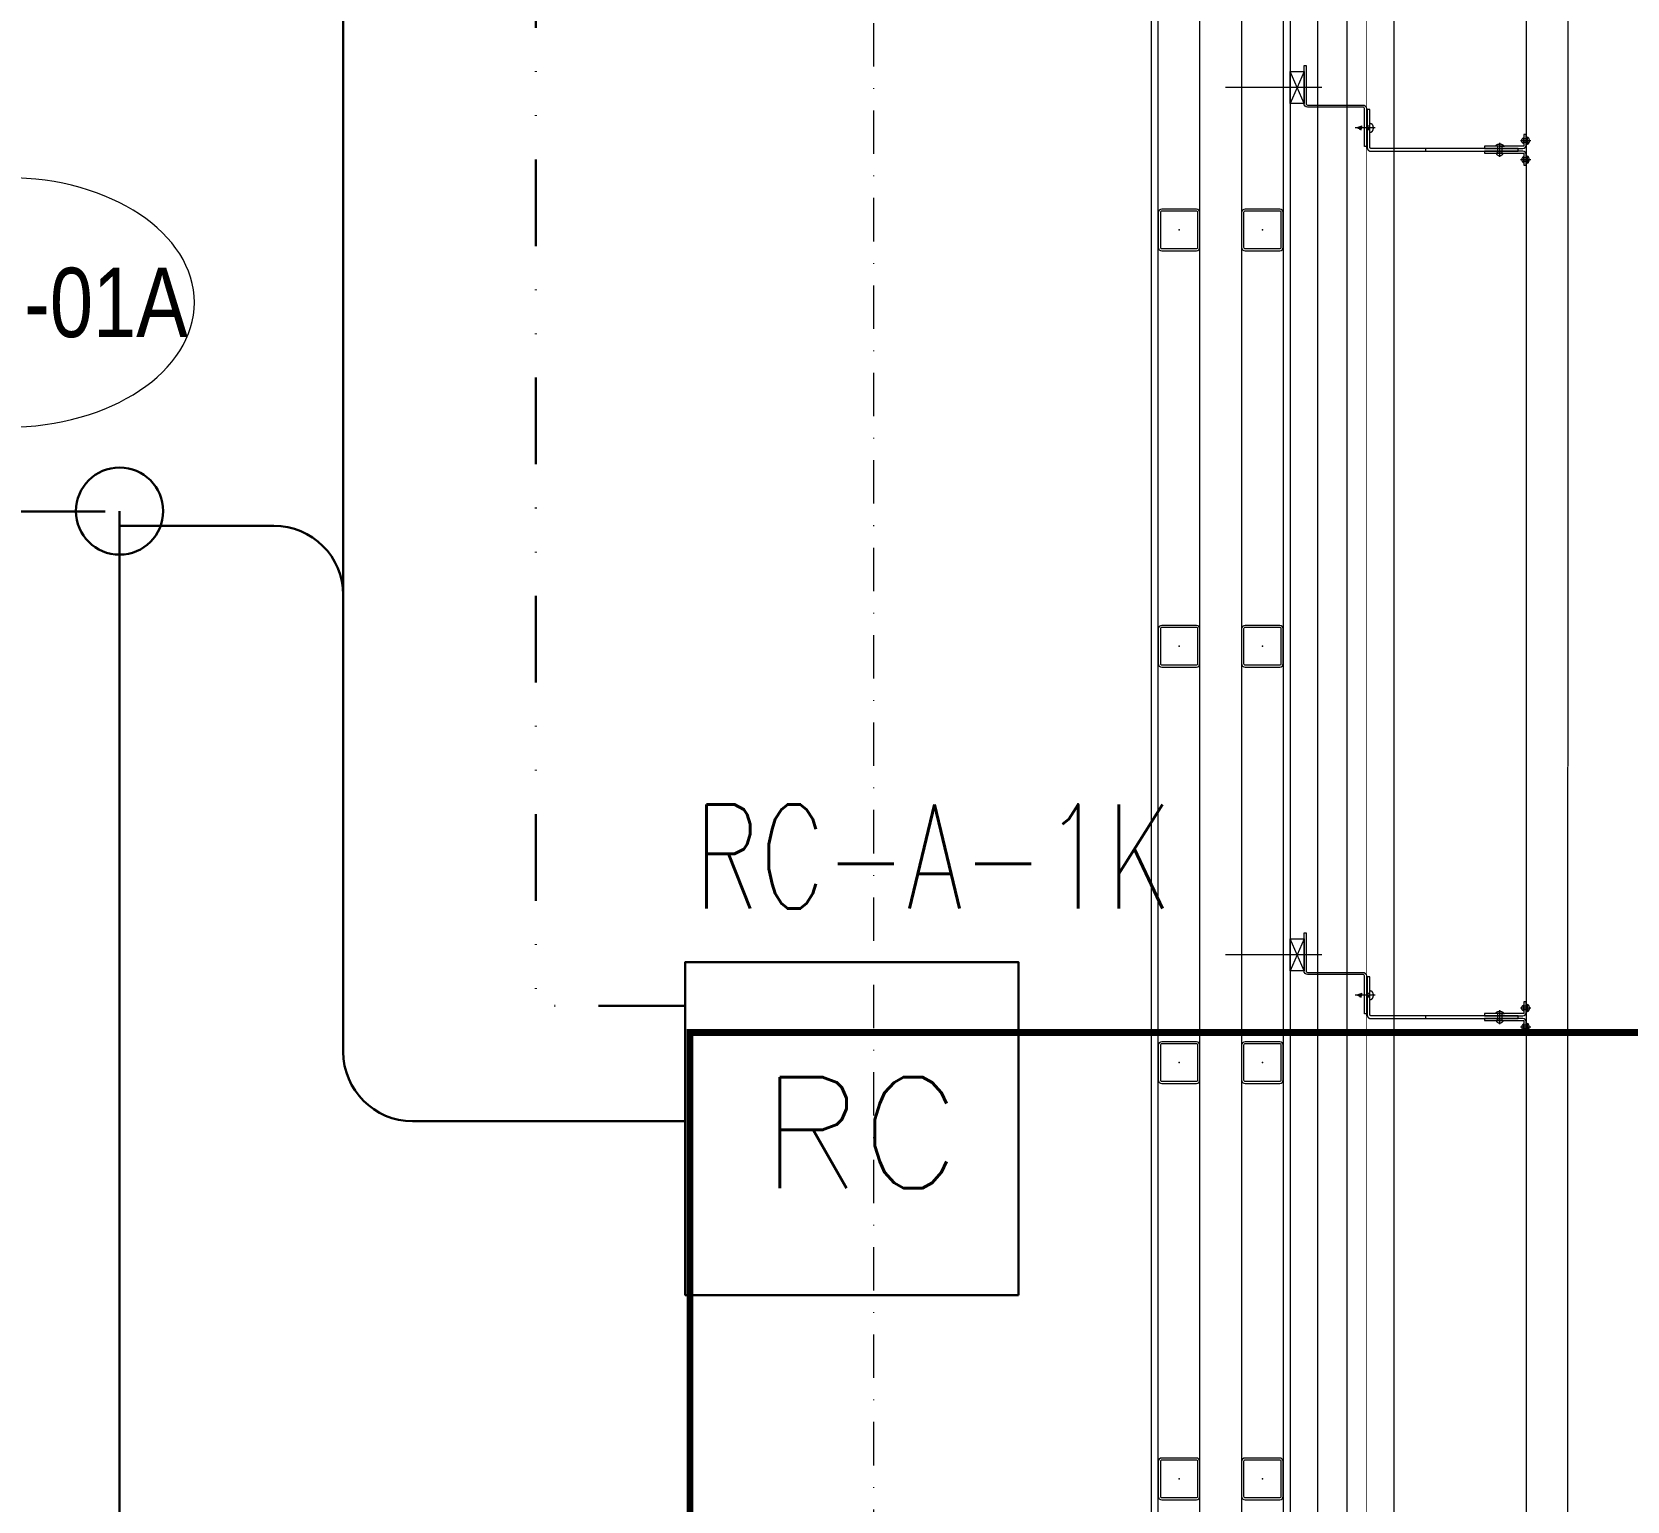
# Model space of a CAD drawing. Extents: x -2050 to 29725, y -1777 to 6820.
# Drawn here: x 10546.2 to 10776.1, y 2130.2 to 2342 of the extents above; entities that cross this region are included whole.
import ezdxf
from ezdxf.enums import TextEntityAlignment as Align

# ---------------------------------------------------------------- set-up
doc = ezdxf.new("R2010")
doc.units = 0
doc.header["$LTSCALE"] = 25
doc.header["$MEASUREMENT"] = 0
for name, pattern in [('DASHDOT2', [0.5, 0.25, -0.125, 0, -0.125]), ('DIVIDE2', [0.625, 0.25, -0.125, 0, -0.125, 0, -0.125]), ('HIDDEN2', [4.7625, 3.175, -1.5875])]:
    doc.linetypes.add(name, pattern=pattern)
doc.layers.get('0').update_dxf_attribs({"color": 9, "lineweight": 9})
for name, color, linetype, lineweight in [('06C', 9, 'Continuous', 9), ('06D', 9, 'Continuous', 9), ('10', 9, 'Continuous', 9), ('11', 9, 'Continuous', 9), ('21', 9, 'Continuous', 9), ('22', 8, 'Continuous', 9), ('24', 9, 'DASHDOT2', 9), ('33', 9, 'BATTING', 9), ('DATA TAVAN', 160, 'Continuous', 30), ('DATA YER', 30, 'Continuous', 30), ('E-KABLO', 7, 'Continuous', 30), ('E-TELEFON  DATA RACK KABİN', 7, 'Continuous', 30), ('E-YAZI', 7, 'Continuous', 30)]:
    doc.layers.add(name, color=color, linetype=linetype, lineweight=lineweight)
doc.styles.add('Arial', font='arial.ttf', dxfattribs={"height": 2.5})
doc.styles.add('E-YAZI', font='txttw.shx')
doc.linetypes.add('BATTING', pattern='A,0.0001,-0.1,[134,ltypeshp.shx,S=0.1,R=0,X=-0.1,Y=0],-0.2,[134,ltypeshp.shx,S=0.1,R=180,X=0.1,Y=0],-0.1', length=0.4001)

# ---------------------------------------------------------------- blocks, each defined once
blk = doc.blocks.new('0_doorno')
blk.add_lwpolyline([(4.5, 0), (12.5, 0)])
blk.add_ellipse((-0.891, 0), major_axis=(-5.391, 0), ratio=0.666667)
at = {"style": 'Arial'}
blk.add_attdef('YUKSEKLIK', text='', height=2, dxfattribs=at).set_placement((5, 12.3), align=Align.TOP_LEFT)
blk.add_attdef('KAPINO', text='', height=2, dxfattribs=at).set_placement((0, 0), align=Align.MIDDLE)
blk.add_attdef('GENISLIK', text='', height=2, dxfattribs=at).set_placement((5, -3.789), align=Align.BOTTOM_LEFT)
blk = doc.blocks.new('p- alum kaplama profil')
at = {"lineweight": 13}
blk.add_lwpolyline([(7.12, 12.59), (7.12, 26.49)], dxfattribs=at)
at = {"lineweight": 5}
blk.add_lwpolyline([(9.44, 15.16), (4.79, 15.16), (4.79, 17.16), (9.44, 17.16)], close=True, dxfattribs=at)
for points in [[(4.79, 15.16), (9.44, 17.16)], [(9.44, 15.16), (4.79, 17.16)]]:
    blk.add_lwpolyline(points, dxfattribs=at)
at = {"lineweight": 18}
blk.add_lwpolyline([(4.09, 6.16), (-1.41, 6.16), (-1.41, 6.46), (4.09, 6.46, 0.414214), (4.29, 6.66), (4.29, 14.66, -0.414214), (4.79, 15.16), (10.29, 15.16), (10.29, 14.86), (4.79, 14.86, 0.414214), (4.59, 14.66), (4.59, 6.66, -0.414214)], format="xyb", close=True, dxfattribs=at)
blk.add_lwpolyline([(-2.06, 5.56), (-2.06, -2.34), (-2.06, -15.69), (-1.66, -15.69), (-1.66, -2.34), (-1.66, 5.56), (-1.66, 5.56), (-1.66, 5.57), (-1.66, 5.57), (-1.66, 5.58), (-1.66, 5.58), (-1.65, 5.59), (-1.65, 5.59), (-1.65, 5.59), (-1.65, 5.6), (-1.65, 5.6), (-1.64, 5.61), (-1.64, 5.61), (-1.64, 5.62), (-1.64, 5.62), (-1.63, 5.62), (-1.63, 5.63), (-1.63, 5.63), (-1.62, 5.63), (-1.62, 5.64), (-1.61, 5.64), (-1.61, 5.64), (-1.61, 5.64), (-1.6, 5.65), (-1.6, 5.65), (-1.59, 5.65), (-1.59, 5.65), (-1.58, 5.65), (-1.58, 5.65), (-1.57, 5.66), (-1.57, 5.66), (-1.56, 5.66), (-1.56, 5.66), (3.94, 5.66), (3.94, 6.06), (-1.56, 6.06), (-1.58, 6.06), (-1.61, 6.05), (-1.63, 6.05), (-1.66, 6.05), (-1.68, 6.04), (-1.7, 6.03), (-1.73, 6.03), (-1.75, 6.02), (-1.77, 6.01), (-1.79, 6), (-1.82, 5.99), (-1.84, 5.97), (-1.86, 5.96), (-1.88, 5.94), (-1.89, 5.93), (-1.91, 5.91), (-1.93, 5.89), (-1.95, 5.87), (-1.96, 5.85), (-1.97, 5.83), (-1.99, 5.81), (-2, 5.79), (-2.01, 5.77), (-2.02, 5.75), (-2.03, 5.72), (-2.04, 5.7), (-2.04, 5.68), (-2.05, 5.65), (-2.05, 5.63), (-2.06, 5.61), (-2.06, 5.58)], close=True)
blk.add_lwpolyline([(-1.66, -2.34), (-2.06, -2.34)])
for points in [[(-2.36, -10.84), (-2.36, -16.39), (-2.36, -16.39, -0.414214), (-2.51, -16.54), (-2.51, -16.54), (-4.06, -16.54), (-4.06, -16.84), (-2.51, -16.84), (-2.51, -16.84, 0.414214), (-2.06, -16.39), (-2.06, -10.84)], [(-1.36, -10.84), (-1.66, -10.84), (-1.66, -16.39, 0.414214), (-1.21, -16.84), (-1.21, -16.84), (0.34, -16.84), (0.34, -16.54), (-1.21, -16.54), (-1.21, -16.54, -0.414214), (-1.36, -16.39), (-1.36, -16.39)]]:
    blk.add_lwpolyline(points, format="xyb", close=True)
for points in [[(1.61, 6.87, -10), (0.98, 6.96, -10)], [(1.56, 7.05, -10), (1.02, 7.13, -10)], [(1.05, 6.91, -10), (1.29, 7.56, -10)], [(1.29, 4.93, -10), (1.29, 7.8, -10)], [(1.53, 6.82, -10), (1.29, 7.56, -10)], [(0.67, 5.66, -10), (1.91, 5.66, -10)], [(0.67, 5.66, -10), (0.67, 5.64, -10), (0.67, 5.62, -10), (0.67, 5.6, -10), (0.68, 5.58, -10), (0.68, 5.56, -10), (0.69, 5.54, -10), (0.69, 5.52, -10), (0.7, 5.5, -10), (0.7, 5.48, -10), (0.71, 5.46, -10), (0.72, 5.45, -10), (0.73, 5.43, -10), (0.74, 5.41, -10), (0.75, 5.4, -10), (0.76, 5.38, -10), (0.77, 5.36, -10), (0.79, 5.35, -10), (0.8, 5.33, -10), (0.81, 5.32, -10), (0.83, 5.31, -10), (0.84, 5.29, -10), (0.86, 5.28, -10), (0.87, 5.27, -10), (0.89, 5.26, -10), (0.91, 5.25, -10), (0.92, 5.24, -10), (0.94, 5.23, -10), (0.96, 5.22, -10), (0.98, 5.21, -10), (1, 5.21, -10), (1.02, 5.2, -10), (1.03, 5.2, -10)], [(0.96, 5.66, -10), (0.97, 5.66, -10), (0.97, 5.66, -10), (0.97, 5.66, -10), (0.98, 5.66, -10), (0.98, 5.66, -10), (0.99, 5.66, -10), (0.99, 5.66, -10), (1, 5.66, -10), (1, 5.67, -10), (1, 5.67, -10), (1.01, 5.67, -10), (1.01, 5.67, -10), (1.01, 5.67, -10), (1.02, 5.68, -10), (1.02, 5.68, -10), (1.02, 5.68, -10), (1.03, 5.69, -10), (1.03, 5.69, -10), (1.03, 5.69, -10), (1.04, 5.7, -10), (1.04, 5.7, -10), (1.04, 5.7, -10), (1.04, 5.71, -10), (1.04, 5.71, -10), (1.05, 5.72, -10), (1.05, 5.72, -10), (1.05, 5.72, -10), (1.05, 5.73, -10), (1.05, 5.73, -10), (1.05, 5.74, -10), (1.05, 5.74, -10), (1.05, 5.75, -10)], [(1.33, 5.85, -10), (0.98, 5.88, -10)], [(1.03, 5.2, -10), (1.04, 5.2, -10), (1.05, 5.19, -10), (1.05, 5.19, -10), (1.06, 5.19, -10), (1.06, 5.19, -10), (1.07, 5.19, -10), (1.07, 5.19, -10), (1.08, 5.19, -10), (1.08, 5.19, -10), (1.09, 5.19, -10), (1.09, 5.18, -10), (1.1, 5.18, -10), (1.1, 5.18, -10), (1.11, 5.18, -10), (1.11, 5.18, -10), (1.12, 5.18, -10), (1.12, 5.18, -10), (1.13, 5.18, -10), (1.13, 5.18, -10), (1.14, 5.18, -10), (1.15, 5.18, -10), (1.15, 5.18, -10), (1.16, 5.17, -10), (1.16, 5.17, -10), (1.17, 5.17, -10), (1.17, 5.17, -10), (1.18, 5.17, -10), (1.18, 5.17, -10), (1.19, 5.17, -10), (1.19, 5.17, -10), (1.2, 5.17, -10), (1.2, 5.17, -10)], [(1.05, 5.83, -10), (1.05, 6.01, -10)], [(1.05, 5.75, -10), (1.05, 5.83, -10)], [(1.2, 5.17, -10), (1.2, 5.2, -10)], [(1.38, 5.2, -10), (1.2, 5.2, -10)], [(1.29, 6.16, -10), (1.29, 6.26, -10)], [(1.38, 5.17, -10), (1.38, 5.2, -10)], [(1.38, 5.17, -10), (1.38, 5.17, -10), (1.39, 5.17, -10), (1.39, 5.17, -10), (1.4, 5.17, -10), (1.41, 5.17, -10), (1.41, 5.17, -10), (1.42, 5.17, -10), (1.42, 5.17, -10), (1.43, 5.17, -10), (1.43, 5.18, -10), (1.44, 5.18, -10), (1.44, 5.18, -10), (1.45, 5.18, -10), (1.45, 5.18, -10), (1.46, 5.18, -10), (1.46, 5.18, -10), (1.47, 5.18, -10), (1.47, 5.18, -10), (1.48, 5.18, -10), (1.48, 5.18, -10), (1.49, 5.18, -10), (1.5, 5.19, -10), (1.5, 5.19, -10), (1.51, 5.19, -10), (1.51, 5.19, -10), (1.52, 5.19, -10), (1.52, 5.19, -10), (1.53, 5.19, -10), (1.53, 5.19, -10), (1.54, 5.19, -10), (1.54, 5.2, -10), (1.55, 5.2, -10)], [(1.53, 5.75, -10), (1.53, 5.92, -10)], [(1.53, 5.75, -10), (1.53, 5.74, -10), (1.53, 5.74, -10), (1.53, 5.73, -10), (1.53, 5.73, -10), (1.53, 5.72, -10), (1.54, 5.72, -10), (1.54, 5.72, -10), (1.54, 5.71, -10), (1.54, 5.71, -10), (1.54, 5.7, -10), (1.54, 5.7, -10), (1.55, 5.7, -10), (1.55, 5.69, -10), (1.55, 5.69, -10), (1.55, 5.69, -10), (1.56, 5.68, -10), (1.56, 5.68, -10), (1.56, 5.68, -10), (1.57, 5.67, -10), (1.57, 5.67, -10), (1.58, 5.67, -10), (1.58, 5.67, -10), (1.58, 5.67, -10), (1.59, 5.66, -10), (1.59, 5.66, -10), (1.6, 5.66, -10), (1.6, 5.66, -10), (1.6, 5.66, -10), (1.61, 5.66, -10), (1.61, 5.66, -10), (1.62, 5.66, -10), (1.62, 5.66, -10)], [(1.55, 5.2, -10), (1.57, 5.2, -10), (1.59, 5.21, -10), (1.6, 5.21, -10), (1.62, 5.22, -10), (1.64, 5.23, -10), (1.66, 5.24, -10), (1.68, 5.25, -10), (1.69, 5.26, -10), (1.71, 5.27, -10), (1.73, 5.28, -10), (1.74, 5.29, -10), (1.76, 5.31, -10), (1.77, 5.32, -10), (1.78, 5.33, -10), (1.8, 5.35, -10), (1.81, 5.36, -10), (1.82, 5.38, -10), (1.83, 5.4, -10), (1.84, 5.41, -10), (1.85, 5.43, -10), (1.86, 5.45, -10), (1.87, 5.46, -10), (1.88, 5.48, -10), (1.89, 5.5, -10), (1.89, 5.52, -10), (1.9, 5.54, -10), (1.9, 5.56, -10), (1.9, 5.58, -10), (1.91, 5.6, -10), (1.91, 5.62, -10), (1.91, 5.64, -10), (1.91, 5.66, -10)], [(-2.86, -13.04, 0), (-0.86, -13.04, 0)], [(-2.36, -12.52, 0), (-2.4, -12.53, 0), (-2.43, -12.56, 0), (-2.47, -12.58, 0), (-2.5, -12.6, 0), (-2.53, -12.63, 0), (-2.56, -12.66, 0), (-2.59, -12.69, 0), (-2.61, -12.73, 0), (-2.63, -12.76, 0), (-2.65, -12.8, 0), (-2.67, -12.84, 0), (-2.68, -12.88, 0), (-2.69, -12.92, 0), (-2.7, -12.96, 0), (-2.71, -13, 0), (-2.71, -13.04, 0), (-2.71, -13.08, 0), (-2.7, -13.13, 0), (-2.69, -13.17, 0), (-2.68, -13.21, 0), (-2.67, -13.25, 0), (-2.65, -13.28, 0), (-2.63, -13.32, 0), (-2.61, -13.36, 0), (-2.59, -13.39, 0), (-2.56, -13.42, 0), (-2.53, -13.45, 0), (-2.5, -13.48, 0), (-2.47, -13.51, 0), (-2.43, -13.53, 0), (-2.4, -13.55, 0), (-2.36, -13.57, 0)], [(-2.36, -13.04, 0), (-2.36, -12.52, 0)], [(-2.36, -13.04, 0), (-2.36, -12.73, 0)], [(-2.36, -12.73, 0), (-2.36, -13.04, 0)], [(-1.36, -12.73, 0), (-2.36, -12.73, 0)], [(-2.36, -13.04, 0), (-2.36, -13.36, 0)], [(-2.36, -13.04, 0), (-2.36, -13.57, 0)], [(-2.36, -13.36, 0), (-2.36, -13.04, 0)], [(-1.36, -13.36, 0), (-2.36, -13.36, 0)], [(-1.36, -13.04, 0), (-1.36, -12.37, 0)], [(-1.36, -13.72, 0), (-1.32, -13.68, 0), (-1.29, -13.65, 0), (-1.26, -13.61, 0), (-1.23, -13.58, 0), (-1.2, -13.54, 0), (-1.18, -13.5, 0), (-1.16, -13.45, 0), (-1.14, -13.41, 0), (-1.12, -13.37, 0), (-1.1, -13.32, 0), (-1.09, -13.28, 0), (-1.08, -13.23, 0), (-1.07, -13.18, 0), (-1.06, -13.14, 0), (-1.06, -13.09, 0), (-1.06, -13.04, 0), (-1.06, -12.99, 0), (-1.06, -12.95, 0), (-1.07, -12.9, 0), (-1.08, -12.85, 0), (-1.09, -12.81, 0), (-1.1, -12.76, 0), (-1.12, -12.72, 0), (-1.14, -12.67, 0), (-1.16, -12.63, 0), (-1.18, -12.59, 0), (-1.2, -12.55, 0), (-1.23, -12.51, 0), (-1.26, -12.47, 0), (-1.29, -12.43, 0), (-1.32, -12.4, 0), (-1.36, -12.37, 0)], [(-1.36, -13.04, 0), (-1.36, -13.72, 0)], [(-3.29, -17.54, 0), (-3.29, -16.04, 0)], [(-0.56, -17.54, 0), (-0.56, -16.04, 0)], [(-3.84, -17.04, 0), (-3.81, -17.07, 0), (-3.78, -17.1, 0), (-3.75, -17.12, 0), (-3.72, -17.15, 0), (-3.69, -17.17, 0), (-3.66, -17.19, 0), (-3.62, -17.21, 0), (-3.59, -17.23, 0), (-3.55, -17.24, 0), (-3.52, -17.26, 0), (-3.48, -17.27, 0), (-3.44, -17.28, 0), (-3.4, -17.28, 0), (-3.36, -17.29, 0), (-3.32, -17.29, 0), (-3.29, -17.29, 0), (-3.25, -17.29, 0), (-3.21, -17.29, 0), (-3.17, -17.28, 0), (-3.13, -17.28, 0), (-3.09, -17.27, 0), (-3.06, -17.26, 0), (-3.02, -17.24, 0), (-2.98, -17.23, 0), (-2.95, -17.21, 0), (-2.91, -17.19, 0), (-2.88, -17.17, 0), (-2.85, -17.15, 0), (-2.82, -17.12, 0), (-2.79, -17.1, 0), (-2.76, -17.07, 0), (-2.73, -17.04, 0)], [(-3.29, -17.04, 0), (-3.84, -17.04, 0)], [(-2.85, -16.54, 0), (-2.86, -16.51, 0), (-2.87, -16.47, 0), (-2.89, -16.44, 0), (-2.91, -16.41, 0), (-2.93, -16.38, 0), (-2.96, -16.35, 0), (-2.98, -16.33, 0), (-3.01, -16.31, 0), (-3.04, -16.29, 0), (-3.07, -16.27, 0), (-3.11, -16.25, 0), (-3.14, -16.24, 0), (-3.18, -16.23, 0), (-3.21, -16.22, 0), (-3.25, -16.22, 0), (-3.29, -16.22, 0), (-3.32, -16.22, 0), (-3.36, -16.22, 0), (-3.39, -16.23, 0), (-3.43, -16.24, 0), (-3.46, -16.25, 0), (-3.5, -16.27, 0), (-3.53, -16.29, 0), (-3.56, -16.31, 0), (-3.59, -16.33, 0), (-3.61, -16.35, 0), (-3.64, -16.38, 0), (-3.66, -16.41, 0), (-3.68, -16.44, 0), (-3.7, -16.47, 0), (-3.71, -16.51, 0), (-3.73, -16.54, 0)], [(-3.29, -16.54, 0), (-3.73, -16.54, 0)], [(-3.29, -16.54, 0), (-3.55, -16.54, 0)], [(-3.55, -16.54, 0), (-3.29, -16.54, 0)], [(-3.55, -17.04, 0), (-3.55, -16.54, 0)], [(-3.29, -16.54, 0), (-2.85, -16.54, 0)], [(-3.29, -16.54, 0), (-3.03, -16.54, 0)], [(-3.03, -16.54, 0), (-3.29, -16.54, 0)], [(-3.29, -17.04, 0), (-2.73, -17.04, 0)], [(-3.03, -17.04, 0), (-3.03, -16.54, 0)], [(-0.56, -17.04, 0), (-1.11, -17.04, 0)], [(0, -17.04, 0), (-0.03, -17.07, 0), (-0.06, -17.1, 0), (-0.09, -17.12, 0), (-0.12, -17.15, 0), (-0.15, -17.17, 0), (-0.18, -17.19, 0), (-0.22, -17.21, 0), (-0.25, -17.23, 0), (-0.29, -17.24, 0), (-0.33, -17.26, 0), (-0.36, -17.27, 0), (-0.4, -17.28, 0), (-0.44, -17.28, 0), (-0.48, -17.29, 0), (-0.52, -17.29, 0), (-0.56, -17.29, 0), (-0.59, -17.29, 0), (-0.63, -17.29, 0), (-0.67, -17.28, 0), (-0.71, -17.28, 0), (-0.75, -17.27, 0), (-0.79, -17.26, 0), (-0.82, -17.24, 0), (-0.86, -17.23, 0), (-0.89, -17.21, 0), (-0.93, -17.19, 0), (-0.96, -17.17, 0), (-0.99, -17.15, 0), (-1.02, -17.12, 0), (-1.05, -17.1, 0), (-1.08, -17.07, 0), (-1.11, -17.04, 0)], [(-1, -16.54, 0), (-0.98, -16.51, 0), (-0.97, -16.47, 0), (-0.95, -16.44, 0), (-0.93, -16.41, 0), (-0.91, -16.38, 0), (-0.88, -16.35, 0), (-0.86, -16.33, 0), (-0.83, -16.31, 0), (-0.8, -16.29, 0), (-0.77, -16.27, 0), (-0.73, -16.25, 0), (-0.7, -16.24, 0), (-0.66, -16.23, 0), (-0.63, -16.22, 0), (-0.59, -16.22, 0), (-0.56, -16.22, 0), (-0.52, -16.22, 0), (-0.48, -16.22, 0), (-0.45, -16.23, 0), (-0.41, -16.24, 0), (-0.38, -16.25, 0), (-0.34, -16.27, 0), (-0.31, -16.29, 0), (-0.28, -16.31, 0), (-0.25, -16.33, 0), (-0.23, -16.35, 0), (-0.2, -16.38, 0), (-0.18, -16.41, 0), (-0.16, -16.44, 0), (-0.14, -16.47, 0), (-0.13, -16.51, 0), (-0.12, -16.54, 0)], [(-0.56, -16.54, 0), (-1, -16.54, 0)], [(-0.56, -16.54, 0), (-0.82, -16.54, 0)], [(-0.82, -16.54, 0), (-0.56, -16.54, 0)], [(-0.82, -17.04, 0), (-0.82, -16.54, 0)], [(-0.56, -16.54, 0), (-0.3, -16.54, 0)], [(-0.56, -16.54, 0), (-0.12, -16.54, 0)], [(-0.3, -16.54, 0), (-0.56, -16.54, 0)], [(-0.56, -17.04, 0), (0, -17.04, 0)], [(-0.3, -17.04, 0), (-0.3, -16.54, 0)]]:
    blk.add_polyline3d(points)
blk = doc.blocks.new('prf-60x60')
for points in [[(-2.5, -6), (2.5, -6, 0.414214), (3, -5.5), (3, -0.5, 0.414214), (2.5, 0), (-2.5, 0, 0.414214), (-3, -0.5), (-3, -5.5, 0.414214)], [(-2.5, -5.7), (2.5, -5.7, 0.414214), (2.7, -5.5), (2.7, -0.5, 0.414214), (2.5, -0.3), (-2.5, -0.3, 0.414214), (-2.7, -0.5), (-2.7, -5.5, 0.414214)]]:
    blk.add_lwpolyline(points, format="xyb", close=True)
at = {"color": 252}
blk.add_point((0, -3), dxfattribs=at)
blk = doc.blocks.new('100_TELEFON DATA RACK KABİN')
at = {"layer": 'E-TELEFON  DATA RACK KABİN', "color": 4}
blk.add_lwpolyline([(2.4, 0), (2.4, 4.8), (-2.4, 4.8), (-2.4, 0)], close=True, dxfattribs=at)
at = {"layer": 'E-TELEFON  DATA RACK KABİN', "color": 3, "style": 'E-YAZI'}
blk.add_text('RC', height=1.6, dxfattribs=at).set_placement((-1.312, 1.543))

msp = doc.modelspace()

# ---------------------------------------------------------------- linework, layer by layer
at = {"layer": '06C'}
msp.add_line((10767.5, 2865), (10767.49, 1989.75), dxfattribs=at)
at = {"layer": '06D'}
for points in [[(10742.5, 1990.05), (10742.5, 2840), (9855, 2840)], [(10735.7, 1998.05), (10735.71, 2833.2), (9855, 2833.25)], [(10720.5, 2365), (10720.5, 2016.45), (10714.5, 2016.45), (10714.5, 2365)]]:
    msp.add_lwpolyline(points, dxfattribs=at)
at = {"layer": '10'}
msp.add_line((10761.5, 2859), (10761.5, 1989.75), dxfattribs=at)
at = {"layer": '10', "const_width": 0.1}
msp.add_lwpolyline([(10738.5, 1990.05), (10738.5, 2836), (9848.37, 2836)], dxfattribs=at)
at = {"layer": '11'}
for points in [[(10727.5, 2365), (10727.5, 2009.45), (10707.5, 2009.45), (10707.5, 2365)], [(10726.5, 2365), (10726.5, 2010.45), (10708.5, 2010.45), (10708.5, 2365)]]:
    msp.add_lwpolyline(points, dxfattribs=at)
at = {"layer": '21', "linetype": 'HIDDEN2', "ltscale": 0.1, "const_width": 1}
msp.add_lwpolyline([(10863.81, 2197.8), (10641.02, 2197.8), (10641.02, 1849.53), (10863.81, 1849.53)], close=True, dxfattribs=at)
at = {"layer": '24'}
msp.add_lwpolyline([(10667.5, 195), (10667.5, 4035)], dxfattribs=at)
at = {"layer": '33', "ltscale": 0.4}
msp.add_lwpolyline([(10731.5, 2000.27), (10731.5, 2829), (9855, 2829)], dxfattribs=at)
at = {"layer": 'DATA TAVAN'}
for p, q in [((10591.05, 2251.28), (10591.05, 2348.86)), ((10581.05, 2270.82), (10559.01, 2270.82)), ((10591.05, 2260.82), (10591.05, 2195.01)), ((10601.05, 2185.01), (10640.34, 2185.01))]:
    msp.add_line(p, q, dxfattribs=at)
msp.add_circle((10558.82, 2272.93), 6.28, dxfattribs=at)
for centre, start, end in [((10581.05, 2260.82), 0, 90), ((10601.05, 2195.01), 180, 270)]:
    msp.add_arc(centre, 10, start, end, dxfattribs=at)
at = {"layer": 'DATA YER'}
for p, q in [((10556.73, 2272.87), (9865.75, 2272.87)), ((10558.82, 2272.93), (10558.82, 629.91))]:
    msp.add_line(p, q, dxfattribs=at)
at = {"layer": 'E-KABLO', "color": 6, "linetype": 'DIVIDE2', "ltscale": 2}
for p in [(10618.82, 2417.97), (10640.34, 2201.64)]:
    msp.add_line(p, (10618.82, 2201.64), dxfattribs=at)

# ---------------------------------------------------------------- block references
at = {"layer": '10'}
for name, p, rotation in [('p- alum kaplama profil', (10744.66, 2326.86), 90), ('prf-60x60', (10714.5, 2313.45), 270), ('prf-60x60', (10726.5, 2313.45), 270), ('prf-60x60', (10714.5, 2253.45), 270), ('prf-60x60', (10726.5, 2253.45), 270), ('p- alum kaplama profil', (10744.66, 2201.86), 90), ('prf-60x60', (10714.5, 2193.45), 270), ('prf-60x60', (10726.5, 2193.45), 270), ('prf-60x60', (10714.5, 2133.45), 270), ('prf-60x60', (10726.5, 2133.45), 270)]:
    msp.add_blockref(name, p, dxfattribs=dict(at, rotation=rotation))
at = {"layer": '22'}
ref = msp.add_blockref('0_doorno', (10538.19, 2303), dxfattribs=dict(at, xscale=-5, yscale=5, zscale=5))
ref.add_attrib('KAPINO', 'K-DE-01A', dxfattribs={"layer": '0', "height": 10, "style": 'Arial', "width": 0.8}).set_placement((10543.51, 2303), align=Align.MIDDLE)
ref.add_attrib('GENISLIK', '100', dxfattribs={"layer": '0', "height": 10, "style": 'Arial'}).set_placement((10489.03, 2303), align=Align.BOTTOM_LEFT)
ref.add_attrib('YUKSEKLIK', '220', dxfattribs={"layer": '0', "height": 10, "style": 'Arial'}).set_placement((10490.14, 2300.5), align=Align.TOP_LEFT)
at = {"layer": 'E-TELEFON  DATA RACK KABİN', "xscale": 10, "yscale": 10, "zscale": 10}
msp.add_blockref('100_TELEFON DATA RACK KABİN', (10664.34, 2159.93), dxfattribs=at)

# ---------------------------------------------------------------- texts
at = {"layer": 'E-YAZI', "color": 3, "style": 'E-YAZI', "width": 0.7}
msp.add_text('RC-A-1K', height=15, dxfattribs=at).set_placement((10641.6, 2215.65))

doc.saveas('drawing.dxf')
